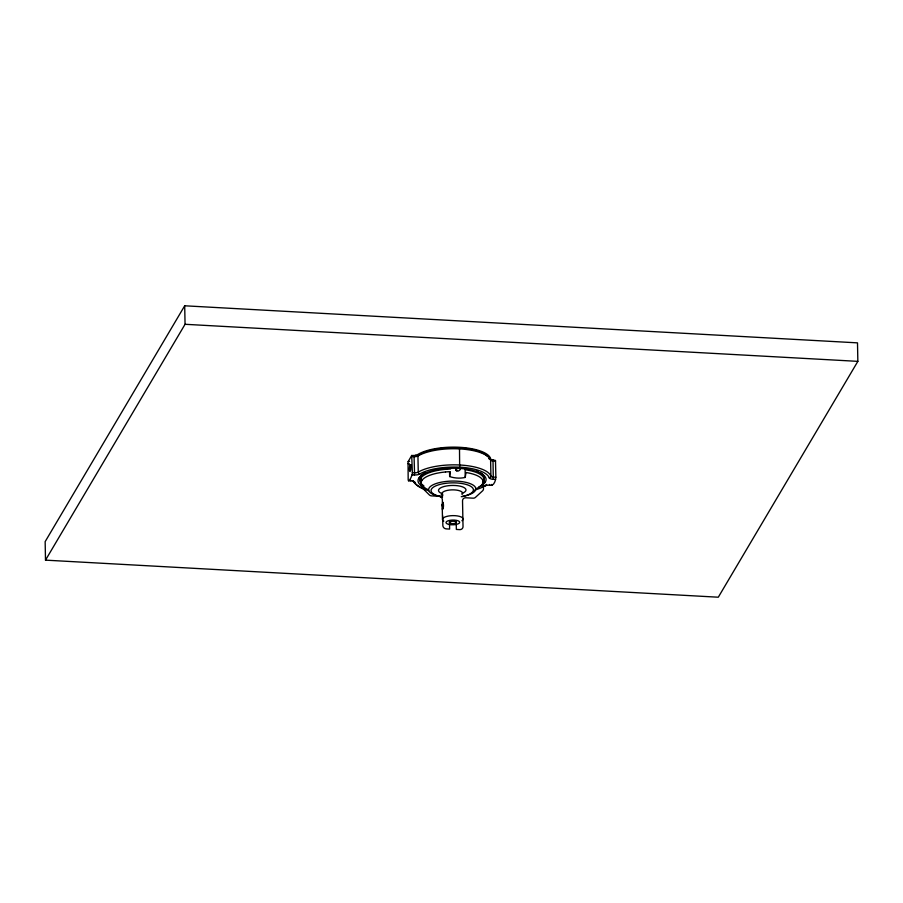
<?xml version="1.0" encoding="UTF-8"?>
<svg xmlns="http://www.w3.org/2000/svg" width="903" height="903" viewBox="0 0 903 903"><rect width="100%" height="100%" fill="white"/><g stroke="black" fill="none" stroke-linecap="round" stroke-linejoin="round"><path stroke-width="1.35" d="M412.05 474.831L414.274 474.955L414.556 473.736L414.037 455.518L411.678 455.496L408.032 461.851L408.179 479.707C408.224 484.064 412.727 475.034 412.366 472.63L411.712 455.451M414.308 474.899L414.274 474.955A5.158 1.795 -1.1 0 0 419.771 474.019A37.486 13.003 -1.1 0 1 459.661 467.212L459.492 447.832M474.718 490.047A37.486 13.003 -1.1 0 0 484.324 486.141A5.158 1.795 -1.1 0 1 489.821 485.204C493.749 486.604 495.713 480.701 495.86 477.236L495.487 460.451L492.936 459.977A5.158 1.795 -1.1 0 1 488.929 458.656M456.907 467.596C453.667 471.693 459.627 472.495 460.586 468.578M459.661 467.223L459.695 467.156A37.486 13.003 -1.1 0 1 489.234 477.845A5.158 1.795 -1.1 0 0 493.309 479.312L495.566 479.369M493.309 479.312L493.004 459.898M184.697 305.79L45.15 541.642L45.5 560.142L718.303 597.21L857.85 361.358L857.5 342.858L184.697 305.79L185.059 324.29L45.5 560.142M413.901 455.62L414.003 455.518A5.158 1.795 -1.1 0 0 419.398 454.683A37.486 13.003 -1.1 0 1 456.421 447.764A37.486 13.003 -1.1 0 1 487.699 456.557M410.413 479.967L410.786 480.847A5.158 1.795 -1.1 0 1 414.861 482.315A37.486 13.003 -1.1 0 0 428.767 490.668M489.821 485.204L489.449 484.471M442.899 505.567L441.601 505.454L442.933 505.409M491.954 485.43L491.672 484.448M185.059 324.29L857.85 361.358M415.391 455.101L416.746 455.168A39.201 13.601 -1.1 0 1 461.331 447.403A39.201 13.601 -1.1 0 1 490.86 460.451M412.061 456.523L414.285 456.647A3.443 1.196 -1.1 0 0 417.942 456.026A39.201 13.601 -1.1 0 1 459.672 448.904A39.201 13.601 -1.1 0 1 490.6 460.022A3.443 1.196 -1.1 0 0 493.32 461.004L495.544 461.117M408.19 461.399L409.578 461.467M407.874 463.6L409.262 463.668M410.052 464.842L411.316 464.91M412.366 472.63L414.59 472.754A3.443 1.196 -1.1 0 0 418.258 472.134A39.201 13.601 -1.1 0 1 459.977 465.011A39.201 13.601 -1.1 0 1 490.916 476.129A3.443 1.196 -1.1 0 0 493.625 477.111L495.86 477.236M408.562 480.723L410.786 480.847M460.44 468.555L460.27 467.788M442.21 504.337L442.301 508.886A3.386 0.722 -76.4 0 0 443.294 508.175M483.624 477.822L483.669 480.215A1.716 1.58 30.6 0 0 485.385 481.92M483.342 480.249L483.5 488.625A3.431 3.149 30.8 0 1 482.563 490.848L475.475 497.361A3.431 3.149 30.6 0 1 473.116 498.174L465.835 497.767A3.431 3.149 30.6 0 0 462.528 500.804L463.025 526.584A3.431 3.149 30.6 0 1 459.717 529.621L456.354 529.429L456.196 521.031M465.09 468.905L465.259 477.36L465.982 472.506A30.781 10.678 -1.1 0 1 470.181 473.319A30.995 10.757 -1.1 0 1 476.321 488.647M456.613 468.07L456.67 470.802M455.947 467.731L456.004 470.463M450.507 467.652L450.529 469.018A31.989 11.096 -1.1 0 0 423.823 485.78M449.559 472.269L449.638 476.491L450.36 471.648A30.826 10.701 -1.1 0 0 445.495 471.964M449.48 521.336L449.626 529.068L446.263 528.876A3.431 3.149 30.6 0 1 442.842 525.467L442.651 515.805M442.526 509.36L442.346 499.698A3.431 3.149 30.6 0 0 438.914 496.289L431.634 495.882A3.431 3.149 30.6 0 1 429.241 494.81L421.893 487.507A3.431 3.149 30.6 0 1 420.866 485.171L420.674 475.407M442.289 509.01L442.493 519.304M442.572 504.8A3.386 0.587 82.8 0 1 443.192 502.734M443.068 503.073A3.386 1.219 -89.2 0 1 443.328 507.283M442.447 495.363A28.422 26.063 30.6 0 1 440.98 495.013M465.282 477.427A28.422 26.063 30.6 0 1 449.615 476.57M442.967 495.104A10.305 3.578 -1.1 0 1 451.839 489.866A10.305 3.578 -1.1 0 1 461.997 494.483M443.802 521.099A10.305 3.578 -1.1 0 1 452.696 515.624A10.305 3.578 -1.1 0 1 461.896 520.738M442.617 493.772A13.748 4.763 -1.1 0 1 442.436 487.033A13.748 4.763 -1.1 0 1 461.862 486.638A13.748 4.763 -1.1 0 1 462.054 493.377M466.151 469.876A31.989 11.096 -1.1 0 1 482.518 482.936M427.593 489.358A30.995 10.757 -1.1 0 1 421.724 480.689A3.431 3.149 30.6 0 1 420.73 478.353M421.769 480.678A30.95 10.734 -1.1 0 1 445.506 471.976M442.628 496.91A23.613 8.195 -1.1 0 1 433.53 484.572A23.613 8.195 -1.1 0 1 470.644 483.827A23.613 8.195 -1.1 0 1 462.246 496.515M442.267 496.864A21.187 7.348 -1.1 0 1 436.104 485.724A21.187 7.348 -1.1 0 1 469.075 485.464A21.187 7.348 -1.1 0 1 461.23 496.706M484.132 485.724A39.201 13.601 -1.1 0 1 482.292 486.593M425.358 488.884A39.201 13.601 -1.1 0 1 423.202 488.173M419.443 486.582A39.201 13.601 -1.1 0 1 413.122 480.802A1.716 1.603 -19.8 0 0 414.861 482.315M419.771 474.019A1.716 1.388 58.8 0 1 418.258 472.134L417.942 456.026A1.716 1.388 58.8 0 1 419.398 454.683M424.579 487.518A34.054 11.818 -1.1 0 1 429.489 471.614A34.054 11.818 -1.1 0 1 475.339 471.073A34.054 11.818 -1.1 0 1 478.929 486.875M480.712 472.822A32.327 11.22 -1.1 0 1 483.669 480.215M421.396 482.586A32.327 11.22 -1.1 0 1 425.053 472.743M476.615 470.779A32.327 11.22 -1.1 0 1 478.138 471.422M420.369 476.728A1.716 1.58 30.6 0 1 418.71 478.24M489.234 477.845A1.716 1.603 -19.8 0 0 490.916 476.129L490.6 460.022A1.716 1.603 -19.8 0 0 489.02 458.51M485.758 485.092A1.716 1.388 58.8 0 1 484.324 486.141M486.265 484.584A3.443 1.196 -1.1 0 1 486.661 484.448M451.082 523.48A3.431 1.196 -1.1 0 0 456.297 522.397A3.431 1.196 -1.1 0 0 451.207 521.415A3.431 1.196 -1.1 0 0 451.082 523.48M449.062 524.474A6.874 2.382 -1.1 0 0 459.717 522.453A6.874 2.382 -1.1 0 0 449.796 520.342A6.874 2.382 -1.1 0 0 449.062 524.474M410.605 469.932A3.488 0.689 -86.8 0 0 410.323 464.627A3.488 0.689 -86.8 0 0 409.431 469.774A3.488 0.689 -86.8 0 0 410.605 469.932"/></g></svg>
